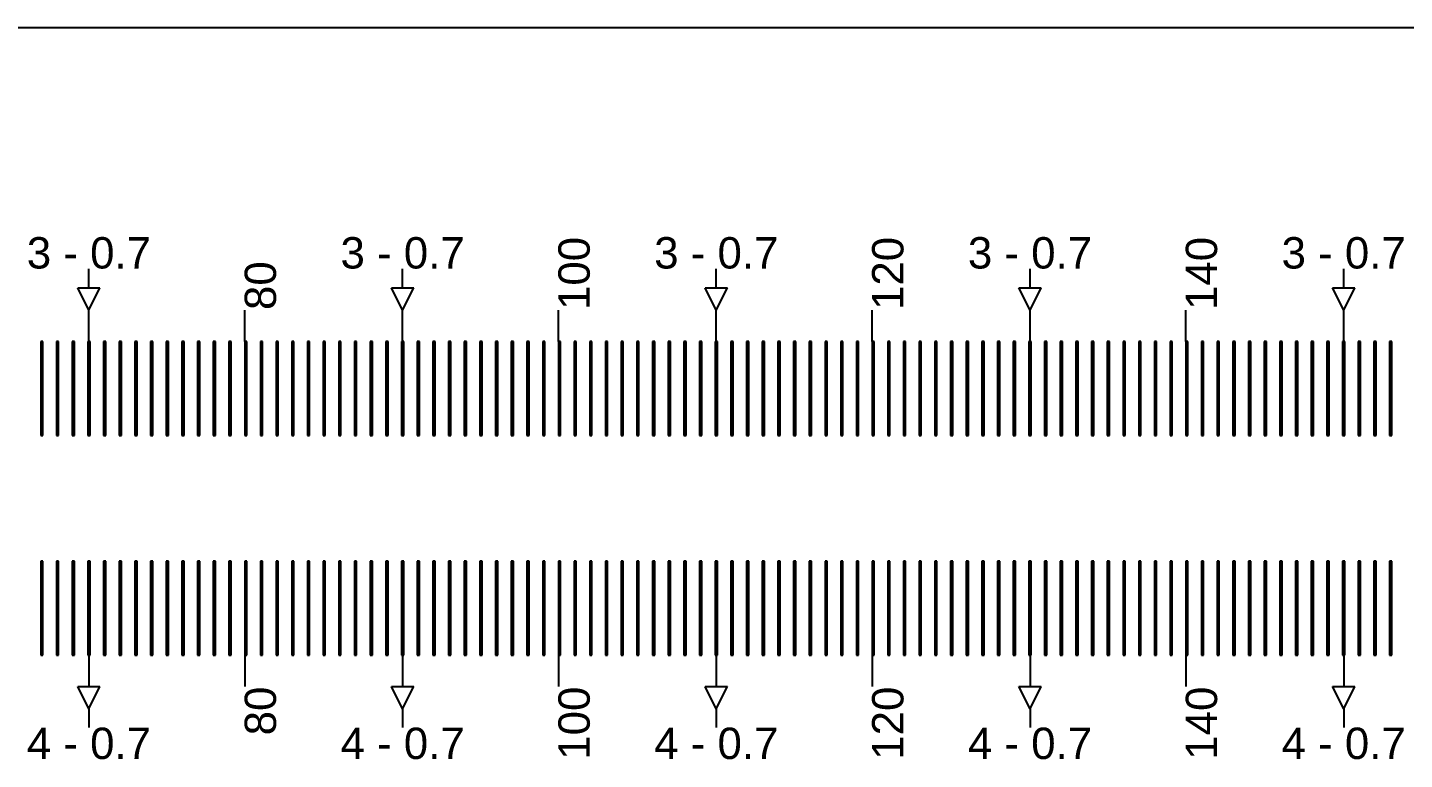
# Model space of a CAD drawing. Extents: x -119394 to 128420, y 74496 to 185496.
# Drawn here: x 4787.6 to 5226.5, y 156962.7 to 157195.9 of the extents above; entities that cross this region are included whole.
import ezdxf

# ---------------------------------------------------------------- set-up
doc = ezdxf.new("R2010")
doc.units = 13
doc.layers.add('CL - Label-1', color=120, linetype='Continuous')
doc.layers.add('CL - Label-2', color=132, linetype='Continuous')
doc.layers.add('CL - Sub-Micro', color=7, linetype='Continuous', true_color=0x47d1ff)
doc.styles.get("Standard").update_dxf_attribs({"font": 'arial.ttf'})

msp = doc.modelspace()

# ---------------------------------------------------------------- linework, layer by layer
for p, q in [((4356.79, 157195.86), (14856.79, 157195.86)), ((4807.14, 157112.94), (4807.14, 157118.94)), ((4907.14, 157112.94), (4907.14, 157118.94)), ((5007.14, 157112.94), (5007.14, 157118.94)), ((5107.14, 157112.94), (5107.14, 157118.94)), ((5207.14, 157112.94), (5207.14, 157118.94)), ((4807.14, 157095.86), (4807.14, 157105.86)), ((4856.79, 157095.86), (4856.79, 157105.86)), ((4907.14, 157095.86), (4907.14, 157105.86)), ((4956.79, 157095.86), (4956.79, 157105.86)), ((5007.14, 157095.86), (5007.14, 157105.86)), ((5056.79, 157095.86), (5056.79, 157105.86)), ((5107.14, 157095.86), (5107.14, 157105.86)), ((5156.79, 157095.86), (5156.79, 157105.86)), ((5207.14, 157095.86), (5207.14, 157105.86)), ((4807.14, 156995.86), (4807.14, 156985.86)), ((4856.79, 156995.86), (4856.79, 156985.86)), ((4907.14, 156995.86), (4907.14, 156985.86)), ((4956.79, 156995.86), (4956.79, 156985.86)), ((5007.14, 156995.86), (5007.14, 156985.86)), ((5056.79, 156995.86), (5056.79, 156985.86)), ((5107.14, 156995.86), (5107.14, 156985.86)), ((5156.79, 156995.86), (5156.79, 156985.86)), ((5207.14, 156995.86), (5207.14, 156985.86)), ((4807.14, 156978.79), (4807.14, 156972.79)), ((4907.14, 156978.79), (4907.14, 156972.79)), ((5007.14, 156978.79), (5007.14, 156972.79)), ((5107.14, 156978.79), (5107.14, 156972.79)), ((5207.14, 156978.79), (5207.14, 156972.79))]:
    msp.add_line(p, q)
at = {"layer": 'CL - Label-2'}
for p, q in [((4807.14, 157105.86), (4803.6, 157112.96)), ((4803.6, 157112.96), (4810.67, 157112.96)), ((4807.14, 157105.86), (4810.67, 157112.96)), ((4907.14, 157105.86), (4903.6, 157112.96)), ((4903.6, 157112.96), (4910.67, 157112.96)), ((4907.14, 157105.86), (4910.67, 157112.96)), ((5007.14, 157105.86), (5003.6, 157112.96)), ((5003.6, 157112.96), (5010.67, 157112.96)), ((5007.14, 157105.86), (5010.67, 157112.96)), ((5107.14, 157105.86), (5103.6, 157112.96)), ((5103.6, 157112.96), (5110.67, 157112.96)), ((5107.14, 157105.86), (5110.67, 157112.96)), ((5207.14, 157105.86), (5203.6, 157112.96)), ((5203.6, 157112.96), (5210.67, 157112.96)), ((5207.14, 157105.86), (5210.67, 157112.96)), ((4807.14, 156978.79), (4803.6, 156985.89)), ((4803.6, 156985.89), (4810.67, 156985.89)), ((4807.14, 156978.79), (4810.67, 156985.89)), ((4907.14, 156978.79), (4903.6, 156985.89)), ((4903.6, 156985.89), (4910.67, 156985.89)), ((4907.14, 156978.79), (4910.67, 156985.89)), ((5007.14, 156978.79), (5003.6, 156985.89)), ((5003.6, 156985.89), (5010.67, 156985.89)), ((5007.14, 156978.79), (5010.67, 156985.89)), ((5107.14, 156978.79), (5103.6, 156985.89)), ((5103.6, 156985.89), (5110.67, 156985.89)), ((5107.14, 156978.79), (5110.67, 156985.89)), ((5207.14, 156978.79), (5203.6, 156985.89)), ((5203.6, 156985.89), (5210.67, 156985.89)), ((5207.14, 156978.79), (5210.67, 156985.89))]:
    msp.add_line(p, q, dxfattribs=at)
at = {"layer": 'CL - Sub-Micro'}
for p, q in [((4791.79, 157095.86), (4791.79, 157065.86)), ((4792.49, 157095.86), (4791.79, 157095.86)), ((4792.49, 157065.86), (4792.49, 157095.86)), ((4796.79, 157095.86), (4796.79, 157065.86)), ((4797.49, 157095.86), (4796.79, 157095.86)), ((4797.49, 157065.86), (4797.49, 157095.86)), ((4801.79, 157095.86), (4801.79, 157065.86)), ((4802.49, 157095.86), (4801.79, 157095.86)), ((4802.49, 157065.86), (4802.49, 157095.86)), ((4806.79, 157095.86), (4806.79, 157065.86)), ((4807.49, 157095.86), (4806.79, 157095.86)), ((4807.49, 157065.86), (4807.49, 157095.86)), ((4811.79, 157095.86), (4811.79, 157065.86)), ((4812.49, 157095.86), (4811.79, 157095.86)), ((4812.49, 157065.86), (4812.49, 157095.86)), ((4816.79, 157095.86), (4816.79, 157065.86)), ((4817.49, 157095.86), (4816.79, 157095.86)), ((4817.49, 157065.86), (4817.49, 157095.86)), ((4821.79, 157095.86), (4821.79, 157065.86)), ((4822.49, 157095.86), (4821.79, 157095.86)), ((4822.49, 157065.86), (4822.49, 157095.86)), ((4826.79, 157095.86), (4826.79, 157065.86)), ((4827.49, 157095.86), (4826.79, 157095.86)), ((4827.49, 157065.86), (4827.49, 157095.86)), ((4831.79, 157095.86), (4831.79, 157065.86)), ((4832.49, 157095.86), (4831.79, 157095.86)), ((4832.49, 157065.86), (4832.49, 157095.86)), ((4836.79, 157095.86), (4836.79, 157065.86)), ((4837.49, 157095.86), (4836.79, 157095.86)), ((4837.49, 157065.86), (4837.49, 157095.86)), ((4841.79, 157095.86), (4841.79, 157065.86)), ((4842.49, 157095.86), (4841.79, 157095.86)), ((4842.49, 157065.86), (4842.49, 157095.86)), ((4846.79, 157095.86), (4846.79, 157065.86)), ((4847.49, 157095.86), (4846.79, 157095.86)), ((4847.49, 157065.86), (4847.49, 157095.86)), ((4851.79, 157095.86), (4851.79, 157065.86)), ((4852.49, 157095.86), (4851.79, 157095.86)), ((4852.49, 157065.86), (4852.49, 157095.86)), ((4856.79, 157095.86), (4856.79, 157065.86)), ((4857.49, 157095.86), (4856.79, 157095.86)), ((4857.49, 157065.86), (4857.49, 157095.86)), ((4861.79, 157095.86), (4861.79, 157065.86)), ((4862.49, 157095.86), (4861.79, 157095.86)), ((4862.49, 157065.86), (4862.49, 157095.86)), ((4866.79, 157095.86), (4866.79, 157065.86)), ((4867.49, 157095.86), (4866.79, 157095.86)), ((4867.49, 157065.86), (4867.49, 157095.86)), ((4871.79, 157095.86), (4871.79, 157065.86)), ((4872.49, 157095.86), (4871.79, 157095.86)), ((4872.49, 157065.86), (4872.49, 157095.86)), ((4876.79, 157095.86), (4876.79, 157065.86)), ((4877.49, 157095.86), (4876.79, 157095.86)), ((4877.49, 157065.86), (4877.49, 157095.86)), ((4881.79, 157095.86), (4881.79, 157065.86)), ((4882.49, 157095.86), (4881.79, 157095.86)), ((4882.49, 157065.86), (4882.49, 157095.86)), ((4886.79, 157095.86), (4886.79, 157065.86)), ((4887.49, 157095.86), (4886.79, 157095.86)), ((4887.49, 157065.86), (4887.49, 157095.86)), ((4891.79, 157095.86), (4891.79, 157065.86)), ((4892.49, 157095.86), (4891.79, 157095.86)), ((4892.49, 157065.86), (4892.49, 157095.86)), ((4896.79, 157095.86), (4896.79, 157065.86)), ((4897.49, 157095.86), (4896.79, 157095.86)), ((4897.49, 157065.86), (4897.49, 157095.86)), ((4901.79, 157095.86), (4901.79, 157065.86)), ((4902.49, 157095.86), (4901.79, 157095.86)), ((4902.49, 157065.86), (4902.49, 157095.86)), ((4906.79, 157095.86), (4906.79, 157065.86)), ((4907.49, 157095.86), (4906.79, 157095.86)), ((4907.49, 157065.86), (4907.49, 157095.86)), ((4911.79, 157095.86), (4911.79, 157065.86)), ((4912.49, 157095.86), (4911.79, 157095.86)), ((4912.49, 157065.86), (4912.49, 157095.86)), ((4916.79, 157095.86), (4916.79, 157065.86)), ((4917.49, 157095.86), (4916.79, 157095.86)), ((4917.49, 157065.86), (4917.49, 157095.86)), ((4921.79, 157095.86), (4921.79, 157065.86)), ((4922.49, 157095.86), (4921.79, 157095.86)), ((4922.49, 157065.86), (4922.49, 157095.86)), ((4926.79, 157095.86), (4926.79, 157065.86)), ((4927.49, 157095.86), (4926.79, 157095.86)), ((4927.49, 157065.86), (4927.49, 157095.86)), ((4931.79, 157095.86), (4931.79, 157065.86)), ((4932.49, 157095.86), (4931.79, 157095.86)), ((4932.49, 157065.86), (4932.49, 157095.86)), ((4936.79, 157095.86), (4936.79, 157065.86)), ((4937.49, 157095.86), (4936.79, 157095.86)), ((4937.49, 157065.86), (4937.49, 157095.86)), ((4941.79, 157095.86), (4941.79, 157065.86)), ((4942.49, 157095.86), (4941.79, 157095.86)), ((4942.49, 157065.86), (4942.49, 157095.86)), ((4946.79, 157095.86), (4946.79, 157065.86)), ((4947.49, 157095.86), (4946.79, 157095.86)), ((4947.49, 157065.86), (4947.49, 157095.86)), ((4951.79, 157095.86), (4951.79, 157065.86)), ((4952.49, 157095.86), (4951.79, 157095.86)), ((4952.49, 157065.86), (4952.49, 157095.86)), ((4956.79, 157095.86), (4956.79, 157065.86)), ((4957.49, 157095.86), (4956.79, 157095.86)), ((4957.49, 157065.86), (4957.49, 157095.86)), ((4961.79, 157095.86), (4961.79, 157065.86)), ((4962.49, 157095.86), (4961.79, 157095.86)), ((4962.49, 157065.86), (4962.49, 157095.86)), ((4966.79, 157095.86), (4966.79, 157065.86)), ((4967.49, 157095.86), (4966.79, 157095.86)), ((4967.49, 157065.86), (4967.49, 157095.86)), ((4971.79, 157095.86), (4971.79, 157065.86)), ((4972.49, 157095.86), (4971.79, 157095.86)), ((4972.49, 157065.86), (4972.49, 157095.86)), ((4976.79, 157095.86), (4976.79, 157065.86)), ((4977.49, 157095.86), (4976.79, 157095.86)), ((4977.49, 157065.86), (4977.49, 157095.86)), ((4981.79, 157095.86), (4981.79, 157065.86)), ((4982.49, 157095.86), (4981.79, 157095.86)), ((4982.49, 157065.86), (4982.49, 157095.86)), ((4986.79, 157095.86), (4986.79, 157065.86)), ((4987.49, 157095.86), (4986.79, 157095.86)), ((4987.49, 157065.86), (4987.49, 157095.86)), ((4991.79, 157095.86), (4991.79, 157065.86)), ((4992.49, 157095.86), (4991.79, 157095.86)), ((4992.49, 157065.86), (4992.49, 157095.86)), ((4996.79, 157095.86), (4996.79, 157065.86)), ((4997.49, 157095.86), (4996.79, 157095.86)), ((4997.49, 157065.86), (4997.49, 157095.86)), ((5001.79, 157095.86), (5001.79, 157065.86)), ((5002.49, 157095.86), (5001.79, 157095.86)), ((5002.49, 157065.86), (5002.49, 157095.86)), ((5006.79, 157095.86), (5006.79, 157065.86)), ((5007.49, 157095.86), (5006.79, 157095.86)), ((5007.49, 157065.86), (5007.49, 157095.86)), ((5011.79, 157095.86), (5011.79, 157065.86)), ((5012.49, 157095.86), (5011.79, 157095.86)), ((5012.49, 157065.86), (5012.49, 157095.86)), ((5016.79, 157095.86), (5016.79, 157065.86)), ((5017.49, 157095.86), (5016.79, 157095.86)), ((5017.49, 157065.86), (5017.49, 157095.86)), ((5021.79, 157095.86), (5021.79, 157065.86)), ((5022.49, 157095.86), (5021.79, 157095.86)), ((5022.49, 157065.86), (5022.49, 157095.86)), ((5026.79, 157095.86), (5026.79, 157065.86)), ((5027.49, 157095.86), (5026.79, 157095.86)), ((5027.49, 157065.86), (5027.49, 157095.86)), ((5031.79, 157095.86), (5031.79, 157065.86)), ((5032.49, 157095.86), (5031.79, 157095.86)), ((5032.49, 157065.86), (5032.49, 157095.86)), ((5036.79, 157095.86), (5036.79, 157065.86)), ((5037.49, 157095.86), (5036.79, 157095.86)), ((5037.49, 157065.86), (5037.49, 157095.86)), ((5041.79, 157095.86), (5041.79, 157065.86)), ((5042.49, 157095.86), (5041.79, 157095.86)), ((5042.49, 157065.86), (5042.49, 157095.86)), ((5046.79, 157095.86), (5046.79, 157065.86)), ((5047.49, 157095.86), (5046.79, 157095.86)), ((5047.49, 157065.86), (5047.49, 157095.86)), ((5051.79, 157095.86), (5051.79, 157065.86)), ((5052.49, 157095.86), (5051.79, 157095.86)), ((5052.49, 157065.86), (5052.49, 157095.86)), ((5056.79, 157095.86), (5056.79, 157065.86)), ((5057.49, 157095.86), (5056.79, 157095.86)), ((5057.49, 157065.86), (5057.49, 157095.86)), ((5061.79, 157095.86), (5061.79, 157065.86)), ((5062.49, 157095.86), (5061.79, 157095.86)), ((5062.49, 157065.86), (5062.49, 157095.86)), ((5066.79, 157095.86), (5066.79, 157065.86)), ((5067.49, 157095.86), (5066.79, 157095.86)), ((5067.49, 157065.86), (5067.49, 157095.86)), ((5071.79, 157095.86), (5071.79, 157065.86)), ((5072.49, 157095.86), (5071.79, 157095.86)), ((5072.49, 157065.86), (5072.49, 157095.86)), ((5076.79, 157095.86), (5076.79, 157065.86)), ((5077.49, 157095.86), (5076.79, 157095.86)), ((5077.49, 157065.86), (5077.49, 157095.86)), ((5081.79, 157095.86), (5081.79, 157065.86)), ((5082.49, 157095.86), (5081.79, 157095.86)), ((5082.49, 157065.86), (5082.49, 157095.86)), ((5086.79, 157095.86), (5086.79, 157065.86)), ((5087.49, 157095.86), (5086.79, 157095.86)), ((5087.49, 157065.86), (5087.49, 157095.86)), ((5091.79, 157095.86), (5091.79, 157065.86)), ((5092.49, 157095.86), (5091.79, 157095.86)), ((5092.49, 157065.86), (5092.49, 157095.86)), ((5096.79, 157095.86), (5096.79, 157065.86)), ((5097.49, 157095.86), (5096.79, 157095.86)), ((5097.49, 157065.86), (5097.49, 157095.86)), ((5101.79, 157095.86), (5101.79, 157065.86)), ((5102.49, 157095.86), (5101.79, 157095.86)), ((5102.49, 157065.86), (5102.49, 157095.86)), ((5106.79, 157095.86), (5106.79, 157065.86)), ((5107.49, 157095.86), (5106.79, 157095.86)), ((5107.49, 157065.86), (5107.49, 157095.86)), ((5111.79, 157095.86), (5111.79, 157065.86)), ((5112.49, 157095.86), (5111.79, 157095.86)), ((5112.49, 157065.86), (5112.49, 157095.86)), ((5116.79, 157095.86), (5116.79, 157065.86)), ((5117.49, 157095.86), (5116.79, 157095.86)), ((5117.49, 157065.86), (5117.49, 157095.86)), ((5121.79, 157095.86), (5121.79, 157065.86)), ((5122.49, 157095.86), (5121.79, 157095.86)), ((5122.49, 157065.86), (5122.49, 157095.86)), ((5126.79, 157095.86), (5126.79, 157065.86)), ((5127.49, 157095.86), (5126.79, 157095.86)), ((5127.49, 157065.86), (5127.49, 157095.86)), ((5131.79, 157095.86), (5131.79, 157065.86)), ((5132.49, 157095.86), (5131.79, 157095.86)), ((5132.49, 157065.86), (5132.49, 157095.86)), ((5136.79, 157095.86), (5136.79, 157065.86)), ((5137.49, 157095.86), (5136.79, 157095.86)), ((5137.49, 157065.86), (5137.49, 157095.86)), ((5141.79, 157095.86), (5141.79, 157065.86)), ((5142.49, 157095.86), (5141.79, 157095.86)), ((5142.49, 157065.86), (5142.49, 157095.86)), ((5146.79, 157095.86), (5146.79, 157065.86)), ((5147.49, 157095.86), (5146.79, 157095.86)), ((5147.49, 157065.86), (5147.49, 157095.86)), ((5151.79, 157095.86), (5151.79, 157065.86)), ((5152.49, 157095.86), (5151.79, 157095.86)), ((5152.49, 157065.86), (5152.49, 157095.86)), ((5156.79, 157095.86), (5156.79, 157065.86)), ((5157.49, 157095.86), (5156.79, 157095.86)), ((5157.49, 157065.86), (5157.49, 157095.86)), ((5161.79, 157095.86), (5161.79, 157065.86)), ((5162.49, 157095.86), (5161.79, 157095.86)), ((5162.49, 157065.86), (5162.49, 157095.86)), ((5166.79, 157095.86), (5166.79, 157065.86)), ((5167.49, 157095.86), (5166.79, 157095.86)), ((5167.49, 157065.86), (5167.49, 157095.86)), ((5171.79, 157095.86), (5171.79, 157065.86)), ((5172.49, 157095.86), (5171.79, 157095.86)), ((5172.49, 157065.86), (5172.49, 157095.86)), ((5176.79, 157095.86), (5176.79, 157065.86)), ((5177.49, 157095.86), (5176.79, 157095.86)), ((5177.49, 157065.86), (5177.49, 157095.86)), ((5181.79, 157095.86), (5181.79, 157065.86)), ((5182.49, 157095.86), (5181.79, 157095.86)), ((5182.49, 157065.86), (5182.49, 157095.86)), ((5186.79, 157095.86), (5186.79, 157065.86)), ((5187.49, 157095.86), (5186.79, 157095.86)), ((5187.49, 157065.86), (5187.49, 157095.86)), ((5191.79, 157095.86), (5191.79, 157065.86)), ((5192.49, 157095.86), (5191.79, 157095.86)), ((5192.49, 157065.86), (5192.49, 157095.86)), ((5196.79, 157095.86), (5196.79, 157065.86)), ((5197.49, 157095.86), (5196.79, 157095.86)), ((5197.49, 157065.86), (5197.49, 157095.86)), ((5201.79, 157095.86), (5201.79, 157065.86)), ((5202.49, 157095.86), (5201.79, 157095.86)), ((5202.49, 157065.86), (5202.49, 157095.86)), ((5206.79, 157095.86), (5206.79, 157065.86)), ((5207.49, 157095.86), (5206.79, 157095.86)), ((5207.49, 157065.86), (5207.49, 157095.86)), ((5211.79, 157095.86), (5211.79, 157065.86)), ((5212.49, 157095.86), (5211.79, 157095.86)), ((5212.49, 157065.86), (5212.49, 157095.86)), ((5216.79, 157095.86), (5216.79, 157065.86)), ((5217.49, 157095.86), (5216.79, 157095.86)), ((5217.49, 157065.86), (5217.49, 157095.86)), ((5221.79, 157095.86), (5221.79, 157065.86)), ((5222.49, 157095.86), (5221.79, 157095.86)), ((5222.49, 157065.86), (5222.49, 157095.86)), ((4791.79, 157065.86), (4792.49, 157065.86)), ((4796.79, 157065.86), (4797.49, 157065.86)), ((4801.79, 157065.86), (4802.49, 157065.86)), ((4806.79, 157065.86), (4807.49, 157065.86)), ((4811.79, 157065.86), (4812.49, 157065.86)), ((4816.79, 157065.86), (4817.49, 157065.86)), ((4821.79, 157065.86), (4822.49, 157065.86)), ((4826.79, 157065.86), (4827.49, 157065.86)), ((4831.79, 157065.86), (4832.49, 157065.86)), ((4836.79, 157065.86), (4837.49, 157065.86)), ((4841.79, 157065.86), (4842.49, 157065.86)), ((4846.79, 157065.86), (4847.49, 157065.86)), ((4851.79, 157065.86), (4852.49, 157065.86)), ((4856.79, 157065.86), (4857.49, 157065.86)), ((4861.79, 157065.86), (4862.49, 157065.86)), ((4866.79, 157065.86), (4867.49, 157065.86)), ((4871.79, 157065.86), (4872.49, 157065.86)), ((4876.79, 157065.86), (4877.49, 157065.86)), ((4881.79, 157065.86), (4882.49, 157065.86)), ((4886.79, 157065.86), (4887.49, 157065.86)), ((4891.79, 157065.86), (4892.49, 157065.86)), ((4896.79, 157065.86), (4897.49, 157065.86)), ((4901.79, 157065.86), (4902.49, 157065.86)), ((4906.79, 157065.86), (4907.49, 157065.86)), ((4911.79, 157065.86), (4912.49, 157065.86)), ((4916.79, 157065.86), (4917.49, 157065.86)), ((4921.79, 157065.86), (4922.49, 157065.86)), ((4926.79, 157065.86), (4927.49, 157065.86)), ((4931.79, 157065.86), (4932.49, 157065.86)), ((4936.79, 157065.86), (4937.49, 157065.86)), ((4941.79, 157065.86), (4942.49, 157065.86)), ((4946.79, 157065.86), (4947.49, 157065.86)), ((4951.79, 157065.86), (4952.49, 157065.86)), ((4956.79, 157065.86), (4957.49, 157065.86)), ((4961.79, 157065.86), (4962.49, 157065.86)), ((4966.79, 157065.86), (4967.49, 157065.86)), ((4971.79, 157065.86), (4972.49, 157065.86)), ((4976.79, 157065.86), (4977.49, 157065.86)), ((4981.79, 157065.86), (4982.49, 157065.86)), ((4986.79, 157065.86), (4987.49, 157065.86)), ((4991.79, 157065.86), (4992.49, 157065.86)), ((4996.79, 157065.86), (4997.49, 157065.86)), ((5001.79, 157065.86), (5002.49, 157065.86)), ((5006.79, 157065.86), (5007.49, 157065.86)), ((5011.79, 157065.86), (5012.49, 157065.86)), ((5016.79, 157065.86), (5017.49, 157065.86)), ((5021.79, 157065.86), (5022.49, 157065.86)), ((5026.79, 157065.86), (5027.49, 157065.86)), ((5031.79, 157065.86), (5032.49, 157065.86)), ((5036.79, 157065.86), (5037.49, 157065.86)), ((5041.79, 157065.86), (5042.49, 157065.86)), ((5046.79, 157065.86), (5047.49, 157065.86)), ((5051.79, 157065.86), (5052.49, 157065.86)), ((5056.79, 157065.86), (5057.49, 157065.86)), ((5061.79, 157065.86), (5062.49, 157065.86)), ((5066.79, 157065.86), (5067.49, 157065.86)), ((5071.79, 157065.86), (5072.49, 157065.86)), ((5076.79, 157065.86), (5077.49, 157065.86)), ((5081.79, 157065.86), (5082.49, 157065.86)), ((5086.79, 157065.86), (5087.49, 157065.86)), ((5091.79, 157065.86), (5092.49, 157065.86)), ((5096.79, 157065.86), (5097.49, 157065.86)), ((5101.79, 157065.86), (5102.49, 157065.86)), ((5106.79, 157065.86), (5107.49, 157065.86)), ((5111.79, 157065.86), (5112.49, 157065.86)), ((5116.79, 157065.86), (5117.49, 157065.86)), ((5121.79, 157065.86), (5122.49, 157065.86)), ((5126.79, 157065.86), (5127.49, 157065.86)), ((5131.79, 157065.86), (5132.49, 157065.86)), ((5136.79, 157065.86), (5137.49, 157065.86)), ((5141.79, 157065.86), (5142.49, 157065.86)), ((5146.79, 157065.86), (5147.49, 157065.86)), ((5151.79, 157065.86), (5152.49, 157065.86)), ((5156.79, 157065.86), (5157.49, 157065.86)), ((5161.79, 157065.86), (5162.49, 157065.86)), ((5166.79, 157065.86), (5167.49, 157065.86)), ((5171.79, 157065.86), (5172.49, 157065.86)), ((5176.79, 157065.86), (5177.49, 157065.86)), ((5181.79, 157065.86), (5182.49, 157065.86)), ((5186.79, 157065.86), (5187.49, 157065.86)), ((5191.79, 157065.86), (5192.49, 157065.86)), ((5196.79, 157065.86), (5197.49, 157065.86)), ((5201.79, 157065.86), (5202.49, 157065.86)), ((5206.79, 157065.86), (5207.49, 157065.86)), ((5211.79, 157065.86), (5212.49, 157065.86)), ((5216.79, 157065.86), (5217.49, 157065.86)), ((5221.79, 157065.86), (5222.49, 157065.86)), ((4791.79, 157025.86), (4791.79, 156995.86)), ((4792.49, 157025.86), (4791.79, 157025.86)), ((4792.49, 156995.86), (4792.49, 157025.86)), ((4796.79, 157025.86), (4796.79, 156995.86)), ((4797.49, 157025.86), (4796.79, 157025.86)), ((4797.49, 156995.86), (4797.49, 157025.86)), ((4801.79, 157025.86), (4801.79, 156995.86)), ((4802.49, 157025.86), (4801.79, 157025.86)), ((4802.49, 156995.86), (4802.49, 157025.86)), ((4806.79, 157025.86), (4806.79, 156995.86)), ((4807.49, 157025.86), (4806.79, 157025.86)), ((4807.49, 156995.86), (4807.49, 157025.86)), ((4811.79, 157025.86), (4811.79, 156995.86)), ((4812.49, 157025.86), (4811.79, 157025.86)), ((4812.49, 156995.86), (4812.49, 157025.86)), ((4816.79, 157025.86), (4816.79, 156995.86)), ((4817.49, 157025.86), (4816.79, 157025.86)), ((4817.49, 156995.86), (4817.49, 157025.86)), ((4821.79, 157025.86), (4821.79, 156995.86)), ((4822.49, 157025.86), (4821.79, 157025.86)), ((4822.49, 156995.86), (4822.49, 157025.86)), ((4826.79, 157025.86), (4826.79, 156995.86)), ((4827.49, 157025.86), (4826.79, 157025.86)), ((4827.49, 156995.86), (4827.49, 157025.86)), ((4831.79, 157025.86), (4831.79, 156995.86)), ((4832.49, 157025.86), (4831.79, 157025.86)), ((4832.49, 156995.86), (4832.49, 157025.86)), ((4836.79, 157025.86), (4836.79, 156995.86)), ((4837.49, 157025.86), (4836.79, 157025.86)), ((4837.49, 156995.86), (4837.49, 157025.86)), ((4841.79, 157025.86), (4841.79, 156995.86)), ((4842.49, 157025.86), (4841.79, 157025.86)), ((4842.49, 156995.86), (4842.49, 157025.86)), ((4846.79, 157025.86), (4846.79, 156995.86)), ((4847.49, 157025.86), (4846.79, 157025.86)), ((4847.49, 156995.86), (4847.49, 157025.86)), ((4851.79, 157025.86), (4851.79, 156995.86)), ((4852.49, 157025.86), (4851.79, 157025.86)), ((4852.49, 156995.86), (4852.49, 157025.86)), ((4856.79, 157025.86), (4856.79, 156995.86)), ((4857.49, 157025.86), (4856.79, 157025.86)), ((4857.49, 156995.86), (4857.49, 157025.86)), ((4861.79, 157025.86), (4861.79, 156995.86)), ((4862.49, 157025.86), (4861.79, 157025.86)), ((4862.49, 156995.86), (4862.49, 157025.86)), ((4866.79, 157025.86), (4866.79, 156995.86)), ((4867.49, 157025.86), (4866.79, 157025.86)), ((4867.49, 156995.86), (4867.49, 157025.86)), ((4871.79, 157025.86), (4871.79, 156995.86)), ((4872.49, 157025.86), (4871.79, 157025.86)), ((4872.49, 156995.86), (4872.49, 157025.86)), ((4876.79, 157025.86), (4876.79, 156995.86)), ((4877.49, 157025.86), (4876.79, 157025.86)), ((4877.49, 156995.86), (4877.49, 157025.86)), ((4881.79, 157025.86), (4881.79, 156995.86)), ((4882.49, 157025.86), (4881.79, 157025.86)), ((4882.49, 156995.86), (4882.49, 157025.86)), ((4886.79, 157025.86), (4886.79, 156995.86)), ((4887.49, 157025.86), (4886.79, 157025.86)), ((4887.49, 156995.86), (4887.49, 157025.86)), ((4891.79, 157025.86), (4891.79, 156995.86)), ((4892.49, 157025.86), (4891.79, 157025.86)), ((4892.49, 156995.86), (4892.49, 157025.86)), ((4896.79, 157025.86), (4896.79, 156995.86)), ((4897.49, 157025.86), (4896.79, 157025.86)), ((4897.49, 156995.86), (4897.49, 157025.86)), ((4901.79, 157025.86), (4901.79, 156995.86)), ((4902.49, 157025.86), (4901.79, 157025.86)), ((4902.49, 156995.86), (4902.49, 157025.86)), ((4906.79, 157025.86), (4906.79, 156995.86)), ((4907.49, 157025.86), (4906.79, 157025.86)), ((4907.49, 156995.86), (4907.49, 157025.86)), ((4911.79, 157025.86), (4911.79, 156995.86)), ((4912.49, 157025.86), (4911.79, 157025.86)), ((4912.49, 156995.86), (4912.49, 157025.86)), ((4916.79, 157025.86), (4916.79, 156995.86)), ((4917.49, 157025.86), (4916.79, 157025.86)), ((4917.49, 156995.86), (4917.49, 157025.86)), ((4921.79, 157025.86), (4921.79, 156995.86)), ((4922.49, 157025.86), (4921.79, 157025.86)), ((4922.49, 156995.86), (4922.49, 157025.86)), ((4926.79, 157025.86), (4926.79, 156995.86)), ((4927.49, 157025.86), (4926.79, 157025.86)), ((4927.49, 156995.86), (4927.49, 157025.86)), ((4931.79, 157025.86), (4931.79, 156995.86)), ((4932.49, 157025.86), (4931.79, 157025.86)), ((4932.49, 156995.86), (4932.49, 157025.86)), ((4936.79, 157025.86), (4936.79, 156995.86)), ((4937.49, 157025.86), (4936.79, 157025.86)), ((4937.49, 156995.86), (4937.49, 157025.86)), ((4941.79, 157025.86), (4941.79, 156995.86)), ((4942.49, 157025.86), (4941.79, 157025.86)), ((4942.49, 156995.86), (4942.49, 157025.86)), ((4946.79, 157025.86), (4946.79, 156995.86)), ((4947.49, 157025.86), (4946.79, 157025.86)), ((4947.49, 156995.86), (4947.49, 157025.86)), ((4951.79, 157025.86), (4951.79, 156995.86)), ((4952.49, 157025.86), (4951.79, 157025.86)), ((4952.49, 156995.86), (4952.49, 157025.86)), ((4956.79, 157025.86), (4956.79, 156995.86)), ((4957.49, 157025.86), (4956.79, 157025.86)), ((4957.49, 156995.86), (4957.49, 157025.86)), ((4961.79, 157025.86), (4961.79, 156995.86)), ((4962.49, 157025.86), (4961.79, 157025.86)), ((4962.49, 156995.86), (4962.49, 157025.86)), ((4966.79, 157025.86), (4966.79, 156995.86)), ((4967.49, 157025.86), (4966.79, 157025.86)), ((4967.49, 156995.86), (4967.49, 157025.86)), ((4971.79, 157025.86), (4971.79, 156995.86)), ((4972.49, 157025.86), (4971.79, 157025.86)), ((4972.49, 156995.86), (4972.49, 157025.86)), ((4976.79, 157025.86), (4976.79, 156995.86)), ((4977.49, 157025.86), (4976.79, 157025.86)), ((4977.49, 156995.86), (4977.49, 157025.86)), ((4981.79, 157025.86), (4981.79, 156995.86)), ((4982.49, 157025.86), (4981.79, 157025.86)), ((4982.49, 156995.86), (4982.49, 157025.86)), ((4986.79, 157025.86), (4986.79, 156995.86)), ((4987.49, 157025.86), (4986.79, 157025.86)), ((4987.49, 156995.86), (4987.49, 157025.86)), ((4991.79, 157025.86), (4991.79, 156995.86)), ((4992.49, 157025.86), (4991.79, 157025.86)), ((4992.49, 156995.86), (4992.49, 157025.86)), ((4996.79, 157025.86), (4996.79, 156995.86)), ((4997.49, 157025.86), (4996.79, 157025.86)), ((4997.49, 156995.86), (4997.49, 157025.86)), ((5001.79, 157025.86), (5001.79, 156995.86)), ((5002.49, 157025.86), (5001.79, 157025.86)), ((5002.49, 156995.86), (5002.49, 157025.86)), ((5006.79, 157025.86), (5006.79, 156995.86)), ((5007.49, 157025.86), (5006.79, 157025.86)), ((5007.49, 156995.86), (5007.49, 157025.86)), ((5011.79, 157025.86), (5011.79, 156995.86)), ((5012.49, 157025.86), (5011.79, 157025.86)), ((5012.49, 156995.86), (5012.49, 157025.86)), ((5016.79, 157025.86), (5016.79, 156995.86)), ((5017.49, 157025.86), (5016.79, 157025.86)), ((5017.49, 156995.86), (5017.49, 157025.86)), ((5021.79, 157025.86), (5021.79, 156995.86)), ((5022.49, 157025.86), (5021.79, 157025.86)), ((5022.49, 156995.86), (5022.49, 157025.86)), ((5026.79, 157025.86), (5026.79, 156995.86)), ((5027.49, 157025.86), (5026.79, 157025.86)), ((5027.49, 156995.86), (5027.49, 157025.86)), ((5031.79, 157025.86), (5031.79, 156995.86)), ((5032.49, 157025.86), (5031.79, 157025.86)), ((5032.49, 156995.86), (5032.49, 157025.86)), ((5036.79, 157025.86), (5036.79, 156995.86)), ((5037.49, 157025.86), (5036.79, 157025.86)), ((5037.49, 156995.86), (5037.49, 157025.86)), ((5041.79, 157025.86), (5041.79, 156995.86)), ((5042.49, 157025.86), (5041.79, 157025.86)), ((5042.49, 156995.86), (5042.49, 157025.86)), ((5046.79, 157025.86), (5046.79, 156995.86)), ((5047.49, 157025.86), (5046.79, 157025.86)), ((5047.49, 156995.86), (5047.49, 157025.86)), ((5051.79, 157025.86), (5051.79, 156995.86)), ((5052.49, 157025.86), (5051.79, 157025.86)), ((5052.49, 156995.86), (5052.49, 157025.86)), ((5056.79, 157025.86), (5056.79, 156995.86)), ((5057.49, 157025.86), (5056.79, 157025.86)), ((5057.49, 156995.86), (5057.49, 157025.86)), ((5061.79, 157025.86), (5061.79, 156995.86)), ((5062.49, 157025.86), (5061.79, 157025.86)), ((5062.49, 156995.86), (5062.49, 157025.86)), ((5066.79, 157025.86), (5066.79, 156995.86)), ((5067.49, 157025.86), (5066.79, 157025.86)), ((5067.49, 156995.86), (5067.49, 157025.86)), ((5071.79, 157025.86), (5071.79, 156995.86)), ((5072.49, 157025.86), (5071.79, 157025.86)), ((5072.49, 156995.86), (5072.49, 157025.86)), ((5076.79, 157025.86), (5076.79, 156995.86)), ((5077.49, 157025.86), (5076.79, 157025.86)), ((5077.49, 156995.86), (5077.49, 157025.86)), ((5081.79, 157025.86), (5081.79, 156995.86)), ((5082.49, 157025.86), (5081.79, 157025.86)), ((5082.49, 156995.86), (5082.49, 157025.86)), ((5086.79, 157025.86), (5086.79, 156995.86)), ((5087.49, 157025.86), (5086.79, 157025.86)), ((5087.49, 156995.86), (5087.49, 157025.86)), ((5091.79, 157025.86), (5091.79, 156995.86)), ((5092.49, 157025.86), (5091.79, 157025.86)), ((5092.49, 156995.86), (5092.49, 157025.86)), ((5096.79, 157025.86), (5096.79, 156995.86)), ((5097.49, 157025.86), (5096.79, 157025.86)), ((5097.49, 156995.86), (5097.49, 157025.86)), ((5101.79, 157025.86), (5101.79, 156995.86)), ((5102.49, 157025.86), (5101.79, 157025.86)), ((5102.49, 156995.86), (5102.49, 157025.86)), ((5106.79, 157025.86), (5106.79, 156995.86)), ((5107.49, 157025.86), (5106.79, 157025.86)), ((5107.49, 156995.86), (5107.49, 157025.86)), ((5111.79, 157025.86), (5111.79, 156995.86)), ((5112.49, 157025.86), (5111.79, 157025.86)), ((5112.49, 156995.86), (5112.49, 157025.86)), ((5116.79, 157025.86), (5116.79, 156995.86)), ((5117.49, 157025.86), (5116.79, 157025.86)), ((5117.49, 156995.86), (5117.49, 157025.86)), ((5121.79, 157025.86), (5121.79, 156995.86)), ((5122.49, 157025.86), (5121.79, 157025.86)), ((5122.49, 156995.86), (5122.49, 157025.86)), ((5126.79, 157025.86), (5126.79, 156995.86)), ((5127.49, 157025.86), (5126.79, 157025.86)), ((5127.49, 156995.86), (5127.49, 157025.86)), ((5131.79, 157025.86), (5131.79, 156995.86)), ((5132.49, 157025.86), (5131.79, 157025.86)), ((5132.49, 156995.86), (5132.49, 157025.86)), ((5136.79, 157025.86), (5136.79, 156995.86)), ((5137.49, 157025.86), (5136.79, 157025.86)), ((5137.49, 156995.86), (5137.49, 157025.86)), ((5141.79, 157025.86), (5141.79, 156995.86)), ((5142.49, 157025.86), (5141.79, 157025.86)), ((5142.49, 156995.86), (5142.49, 157025.86)), ((5146.79, 157025.86), (5146.79, 156995.86)), ((5147.49, 157025.86), (5146.79, 157025.86)), ((5147.49, 156995.86), (5147.49, 157025.86)), ((5151.79, 157025.86), (5151.79, 156995.86)), ((5152.49, 157025.86), (5151.79, 157025.86)), ((5152.49, 156995.86), (5152.49, 157025.86)), ((5156.79, 157025.86), (5156.79, 156995.86)), ((5157.49, 157025.86), (5156.79, 157025.86)), ((5157.49, 156995.86), (5157.49, 157025.86)), ((5161.79, 157025.86), (5161.79, 156995.86)), ((5162.49, 157025.86), (5161.79, 157025.86)), ((5162.49, 156995.86), (5162.49, 157025.86)), ((5166.79, 157025.86), (5166.79, 156995.86)), ((5167.49, 157025.86), (5166.79, 157025.86)), ((5167.49, 156995.86), (5167.49, 157025.86)), ((5171.79, 157025.86), (5171.79, 156995.86)), ((5172.49, 157025.86), (5171.79, 157025.86)), ((5172.49, 156995.86), (5172.49, 157025.86)), ((5176.79, 157025.86), (5176.79, 156995.86)), ((5177.49, 157025.86), (5176.79, 157025.86)), ((5177.49, 156995.86), (5177.49, 157025.86)), ((5181.79, 157025.86), (5181.79, 156995.86)), ((5182.49, 157025.86), (5181.79, 157025.86)), ((5182.49, 156995.86), (5182.49, 157025.86)), ((5186.79, 157025.86), (5186.79, 156995.86)), ((5187.49, 157025.86), (5186.79, 157025.86)), ((5187.49, 156995.86), (5187.49, 157025.86)), ((5191.79, 157025.86), (5191.79, 156995.86)), ((5192.49, 157025.86), (5191.79, 157025.86)), ((5192.49, 156995.86), (5192.49, 157025.86)), ((5196.79, 157025.86), (5196.79, 156995.86)), ((5197.49, 157025.86), (5196.79, 157025.86)), ((5197.49, 156995.86), (5197.49, 157025.86)), ((5201.79, 157025.86), (5201.79, 156995.86)), ((5202.49, 157025.86), (5201.79, 157025.86)), ((5202.49, 156995.86), (5202.49, 157025.86)), ((5206.79, 157025.86), (5206.79, 156995.86)), ((5207.49, 157025.86), (5206.79, 157025.86)), ((5207.49, 156995.86), (5207.49, 157025.86)), ((5211.79, 157025.86), (5211.79, 156995.86)), ((5212.49, 157025.86), (5211.79, 157025.86)), ((5212.49, 156995.86), (5212.49, 157025.86)), ((5216.79, 157025.86), (5216.79, 156995.86)), ((5217.49, 157025.86), (5216.79, 157025.86)), ((5217.49, 156995.86), (5217.49, 157025.86)), ((5221.79, 157025.86), (5221.79, 156995.86)), ((5222.49, 157025.86), (5221.79, 157025.86)), ((5222.49, 156995.86), (5222.49, 157025.86)), ((4791.79, 156995.86), (4792.49, 156995.86)), ((4796.79, 156995.86), (4797.49, 156995.86)), ((4801.79, 156995.86), (4802.49, 156995.86)), ((4806.79, 156995.86), (4807.49, 156995.86)), ((4811.79, 156995.86), (4812.49, 156995.86)), ((4816.79, 156995.86), (4817.49, 156995.86)), ((4821.79, 156995.86), (4822.49, 156995.86)), ((4826.79, 156995.86), (4827.49, 156995.86)), ((4831.79, 156995.86), (4832.49, 156995.86)), ((4836.79, 156995.86), (4837.49, 156995.86)), ((4841.79, 156995.86), (4842.49, 156995.86)), ((4846.79, 156995.86), (4847.49, 156995.86)), ((4851.79, 156995.86), (4852.49, 156995.86)), ((4856.79, 156995.86), (4857.49, 156995.86)), ((4861.79, 156995.86), (4862.49, 156995.86)), ((4866.79, 156995.86), (4867.49, 156995.86)), ((4871.79, 156995.86), (4872.49, 156995.86)), ((4876.79, 156995.86), (4877.49, 156995.86)), ((4881.79, 156995.86), (4882.49, 156995.86)), ((4886.79, 156995.86), (4887.49, 156995.86)), ((4891.79, 156995.86), (4892.49, 156995.86)), ((4896.79, 156995.86), (4897.49, 156995.86)), ((4901.79, 156995.86), (4902.49, 156995.86)), ((4906.79, 156995.86), (4907.49, 156995.86)), ((4911.79, 156995.86), (4912.49, 156995.86)), ((4916.79, 156995.86), (4917.49, 156995.86)), ((4921.79, 156995.86), (4922.49, 156995.86)), ((4926.79, 156995.86), (4927.49, 156995.86)), ((4931.79, 156995.86), (4932.49, 156995.86)), ((4936.79, 156995.86), (4937.49, 156995.86)), ((4941.79, 156995.86), (4942.49, 156995.86)), ((4946.79, 156995.86), (4947.49, 156995.86)), ((4951.79, 156995.86), (4952.49, 156995.86)), ((4956.79, 156995.86), (4957.49, 156995.86)), ((4961.79, 156995.86), (4962.49, 156995.86)), ((4966.79, 156995.86), (4967.49, 156995.86)), ((4971.79, 156995.86), (4972.49, 156995.86)), ((4976.79, 156995.86), (4977.49, 156995.86)), ((4981.79, 156995.86), (4982.49, 156995.86)), ((4986.79, 156995.86), (4987.49, 156995.86)), ((4991.79, 156995.86), (4992.49, 156995.86)), ((4996.79, 156995.86), (4997.49, 156995.86)), ((5001.79, 156995.86), (5002.49, 156995.86)), ((5006.79, 156995.86), (5007.49, 156995.86)), ((5011.79, 156995.86), (5012.49, 156995.86)), ((5016.79, 156995.86), (5017.49, 156995.86)), ((5021.79, 156995.86), (5022.49, 156995.86)), ((5026.79, 156995.86), (5027.49, 156995.86)), ((5031.79, 156995.86), (5032.49, 156995.86)), ((5036.79, 156995.86), (5037.49, 156995.86)), ((5041.79, 156995.86), (5042.49, 156995.86)), ((5046.79, 156995.86), (5047.49, 156995.86)), ((5051.79, 156995.86), (5052.49, 156995.86)), ((5056.79, 156995.86), (5057.49, 156995.86)), ((5061.79, 156995.86), (5062.49, 156995.86)), ((5066.79, 156995.86), (5067.49, 156995.86)), ((5071.79, 156995.86), (5072.49, 156995.86)), ((5076.79, 156995.86), (5077.49, 156995.86)), ((5081.79, 156995.86), (5082.49, 156995.86)), ((5086.79, 156995.86), (5087.49, 156995.86)), ((5091.79, 156995.86), (5092.49, 156995.86)), ((5096.79, 156995.86), (5097.49, 156995.86)), ((5101.79, 156995.86), (5102.49, 156995.86)), ((5106.79, 156995.86), (5107.49, 156995.86)), ((5111.79, 156995.86), (5112.49, 156995.86)), ((5116.79, 156995.86), (5117.49, 156995.86)), ((5121.79, 156995.86), (5122.49, 156995.86)), ((5126.79, 156995.86), (5127.49, 156995.86)), ((5131.79, 156995.86), (5132.49, 156995.86)), ((5136.79, 156995.86), (5137.49, 156995.86)), ((5141.79, 156995.86), (5142.49, 156995.86)), ((5146.79, 156995.86), (5147.49, 156995.86)), ((5151.79, 156995.86), (5152.49, 156995.86)), ((5156.79, 156995.86), (5157.49, 156995.86)), ((5161.79, 156995.86), (5162.49, 156995.86)), ((5166.79, 156995.86), (5167.49, 156995.86)), ((5171.79, 156995.86), (5172.49, 156995.86)), ((5176.79, 156995.86), (5177.49, 156995.86)), ((5181.79, 156995.86), (5182.49, 156995.86)), ((5186.79, 156995.86), (5187.49, 156995.86)), ((5191.79, 156995.86), (5192.49, 156995.86)), ((5196.79, 156995.86), (5197.49, 156995.86)), ((5201.79, 156995.86), (5202.49, 156995.86)), ((5206.79, 156995.86), (5207.49, 156995.86)), ((5211.79, 156995.86), (5212.49, 156995.86)), ((5216.79, 156995.86), (5217.49, 156995.86)), ((5221.79, 156995.86), (5222.49, 156995.86))]:
    msp.add_line(p, q, dxfattribs=at)

# ---------------------------------------------------------------- texts
at = {"layer": 'CL - Label-1', "char_height": 10, "rotation": 90}
for s, insert, attachment_point in [('100', (4956.79, 157105.86), 1), ('120', (5056.79, 157105.86), 1), ('140', (5156.79, 157105.86), 1), ('80', (4856.79, 157105.86), 1), ('80', (4856.79, 156985.86), 3), ('100', (4956.79, 156985.86), 3), ('120', (5056.79, 156985.86), 3), ('140', (5156.79, 156985.86), 3)]:
    msp.add_mtext_dynamic_manual_height_columns(s, width=21.565, gutter_width=12.5, heights=[8.55], dxfattribs=dict(at, insert=insert, attachment_point=attachment_point))
at = {"layer": 'CL - Label-2', "char_height": 10}
for s, insert, attachment_point in [('3 - 0.7', (4807.14, 157118.94), 8), ('3 - 0.7', (4907.14, 157118.94), 8), ('3 - 0.7', (5007.14, 157118.94), 8), ('3 - 0.7', (5107.14, 157118.94), 8), ('3 - 0.7', (5207.14, 157118.94), 8), ('4 - 0.7', (4807.14, 156972.79), 2), ('4 - 0.7', (4907.14, 156972.79), 2), ('4 - 0.7', (5007.14, 156972.79), 2), ('4 - 0.7', (5107.14, 156972.79), 2), ('4 - 0.7', (5207.14, 156972.79), 2)]:
    msp.add_mtext_dynamic_manual_height_columns(s, width=52.3045, gutter_width=12.5, heights=[18.11], dxfattribs=dict(at, insert=insert, attachment_point=attachment_point))

doc.saveas('drawing.dxf')
